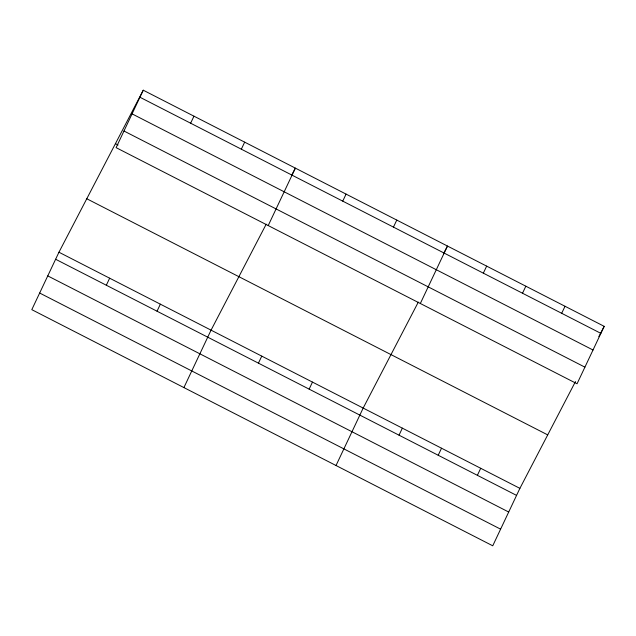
<?xml version="1.0" encoding="UTF-8"?>
<svg xmlns="http://www.w3.org/2000/svg" width="636" height="636" viewBox="0 0 636 636"><rect width="100%" height="100%" fill="white"/><g stroke="black" fill="none" stroke-linecap="round" stroke-linejoin="round"><path stroke-width="0.95" d="M143.259 90.201L116.11 147.639L577.051 383.778L604.2 326.34L143.259 90.201L58.949 252.222L31.8 309.66L492.741 545.799L519.89 488.361L575.485 381.528M106.323 285.238L109.654 278.202M190.633 123.217L193.964 116.181M157.028 311.211L160.359 304.175M241.338 149.19L244.669 142.154M183.907 387.586L211.057 330.148L266.206 224.182M268.217 225.565L295.366 168.127L291.781 175.027M258.439 363.164L261.762 356.128M342.748 201.143L346.071 194.107M309.144 389.137L312.467 382.101M393.453 227.116L396.777 220.08M336.023 465.512L363.172 408.073L418.313 302.1M420.332 303.491L447.482 246.053L443.443 253.82M399.026 435.183L402.35 428.147M483.336 273.162L486.659 266.126M438.204 455.257L441.527 448.221M522.514 293.236L525.837 286.2M477.382 475.323L480.713 468.295M561.691 313.302L565.022 306.266M598.818 336.69L604.2 326.34M139.936 97.236L600.877 333.375M132.073 113.868L593.014 350.007M123.972 131.008L584.913 367.147M115.434 143.672L118.058 145.016M86.774 198.758L547.715 434.897M58.949 252.222L519.89 488.361M55.626 259.257L516.567 495.396M47.764 275.889L508.705 512.028M39.663 293.029L500.604 529.168"/></g></svg>
